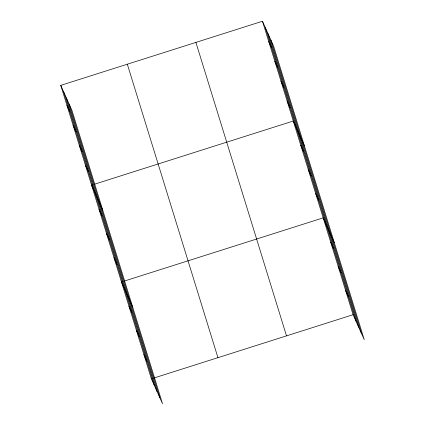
<?xml version="1.0" encoding="UTF-8"?>
<svg xmlns="http://www.w3.org/2000/svg" width="425" height="425" viewBox="0 0 425 425"><rect width="100%" height="100%" fill="white"/><g stroke="black" fill="none" stroke-linecap="round" stroke-linejoin="round"><path stroke-width="0.64" d="M60.764 85.361L71.915 110.293L162.531 403.75L151.374 378.818L60.764 85.361L262.469 21.25L273.626 46.182L364.236 339.639L353.085 314.707L262.469 21.25M92.804 184.748L91.572 185.135L102.723 210.067M94.653 184.158L293.282 121.024L304.433 145.956M122.708 281.589L121.476 281.977L132.627 306.908M124.557 280.999L323.181 217.866L334.332 242.797M151.374 378.818L152.612 378.431M153.845 378.038L353.085 314.707M268.632 41.204L271.522 47.658M274.794 61.163L277.679 67.612M280.957 81.117L283.842 87.566M287.119 101.07L290.004 107.525M300.757 145.238L303.641 151.688M308.231 169.447L311.116 175.902M315.706 193.657L318.596 200.111M330.661 242.08L333.545 248.529M338.135 266.289L341.02 272.744M345.61 290.498L348.495 296.953M66.927 105.315L69.812 111.77M73.089 125.274L75.974 131.723M79.247 145.228L82.137 151.677M85.409 165.182L88.299 171.636M99.046 209.35L101.936 215.799M106.521 233.559L109.411 240.008M114.001 257.768L116.886 264.223M128.95 306.191L131.835 312.641M136.425 330.4L139.31 336.855M143.9 354.609L146.79 361.064M270.895 40.083L361.51 333.54M268.085 33.798L358.7 327.261M265.359 27.705L355.969 321.162M195.909 42.404L286.519 335.867M127.325 64.207L217.94 357.664M69.19 104.194L159.8 397.651M66.38 97.909L156.99 391.372M63.649 91.816L154.264 385.273"/></g></svg>
